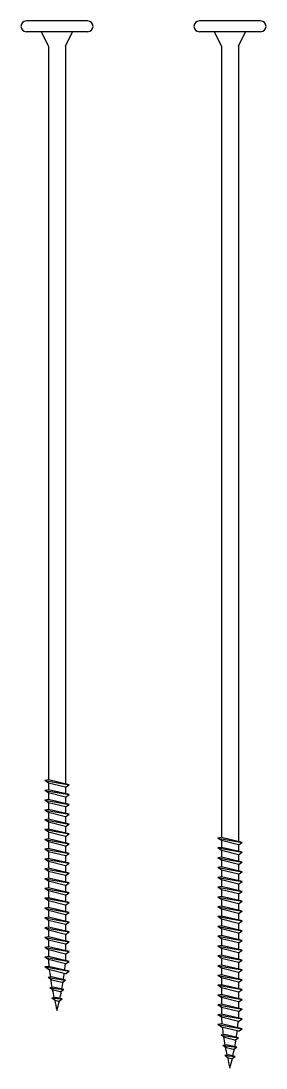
# Model space of a CAD drawing. Header units: inches. Extents: x -2661 to 42767, y -1222 to 9099.
# Drawn here: x 1274.65 to 1276.78, y 1303.44 to 1312.53 of the extents above; entities that cross this region are included whole.
import ezdxf

# ---------------------------------------------------------------- set-up
doc = ezdxf.new("R2010")
doc.units = ezdxf.units.IN
doc.header["$LTSCALE"] = 12
doc.header["$MEASUREMENT"] = 0
doc.layers.add('S-SIMPSON', color=2, linetype='CONTINUOUS')

# ---------------------------------------------------------------- blocks, each defined once
blk = doc.blocks.new('HLGM812')
at = {"layer": 'S-SIMPSON'}
for p, q in [((0.2656, 0.0937), (-0.2656, 0.0937)), ((0.2656, 0), (-0.2656, 0)), ((-0.0741, -0.125), (-0.1331, 0)), ((0.0741, -0.125), (0.1331, 0)), ((-0.0741, -0.125), (-0.0741, -6.4981)), ((0.0741, -0.125), (0.0741, -6.5332)), ((-0.0741, -6.4981), (-0.1048, -6.5036)), ((-0.0741, -6.4981), (-0.1048, -6.5036)), ((-0.0741, -6.4981), (-0.1048, -6.5036)), ((-0.0741, -6.4981), (-0.1048, -6.5036)), ((-0.0741, -6.525), (-0.1048, -6.5036)), ((-0.0741, -6.525), (-0.1048, -6.5036)), ((-0.0741, -6.525), (-0.1048, -6.5036)), ((-0.0741, -6.525), (-0.1048, -6.5036)), ((-0.1048, -6.5036), (0.1048, -6.5405)), ((-0.1048, -6.5036), (0.1048, -6.5405)), ((-0.1048, -6.5036), (0.1048, -6.5405)), ((-0.1048, -6.5036), (0.1048, -6.5405)), ((0.1048, -6.5405), (-0.0741, -6.4981)), ((0.1048, -6.5405), (-0.0741, -6.4981)), ((0.1048, -6.5405), (-0.0741, -6.4981)), ((0.1048, -6.5405), (-0.0741, -6.4981)), ((-0.0741, -6.525), (-0.0741, -6.5833)), ((0.0741, -6.562), (-0.0741, -6.525)), ((0.0741, -6.562), (-0.0741, -6.525)), ((0.0741, -6.562), (-0.0741, -6.525)), ((0.0741, -6.562), (-0.0741, -6.525)), ((0.0741, -6.562), (0.1048, -6.5405)), ((0.0741, -6.562), (0.1048, -6.5405)), ((0.0741, -6.562), (0.1048, -6.5405)), ((0.0741, -6.562), (0.1048, -6.5405)), ((-0.0741, -6.5833), (-0.1048, -6.5887)), ((-0.0741, -6.5833), (-0.1048, -6.5887)), ((-0.0741, -6.5833), (-0.1048, -6.5887)), ((-0.0741, -6.5833), (-0.1048, -6.5887)), ((-0.0741, -6.5833), (-0.1048, -6.5887)), ((-0.0741, -6.6102), (-0.1048, -6.5887)), ((-0.0741, -6.6102), (-0.1048, -6.5887)), ((-0.0741, -6.6102), (-0.1048, -6.5887)), ((-0.0741, -6.6102), (-0.1048, -6.5887)), ((-0.0741, -6.6102), (-0.1048, -6.5887)), ((-0.1048, -6.5887), (0.1048, -6.6257)), ((-0.1048, -6.5887), (0.1048, -6.6257)), ((-0.1048, -6.5887), (0.1048, -6.6257)), ((-0.1048, -6.5887), (0.1048, -6.6257)), ((-0.1048, -6.5887), (0.1048, -6.6257)), ((0.1048, -6.6257), (-0.0741, -6.5833)), ((0.1048, -6.6257), (-0.0741, -6.5833)), ((0.1048, -6.6257), (-0.0741, -6.5833)), ((0.1048, -6.6257), (-0.0741, -6.5833)), ((0.0741, -6.6184), (-0.0741, -6.5833)), ((-0.0741, -6.6102), (-0.0741, -6.6685)), ((0.0741, -6.6472), (-0.0741, -6.6102)), ((0.0741, -6.6472), (-0.0741, -6.6102)), ((0.0741, -6.6472), (-0.0741, -6.6102)), ((0.0741, -6.6472), (-0.0741, -6.6102)), ((0.0741, -6.6472), (-0.0741, -6.6102)), ((0.0741, -6.562), (0.0741, -6.6184)), ((0.0741, -6.6472), (0.1048, -6.6257)), ((0.0741, -6.6472), (0.1048, -6.6257)), ((0.0741, -6.6472), (0.1048, -6.6257)), ((0.0741, -6.6472), (0.1048, -6.6257)), ((0.0741, -6.6472), (0.1048, -6.6257)), ((-0.0741, -6.6685), (-0.1048, -6.6739)), ((-0.0741, -6.6685), (-0.1048, -6.6739)), ((-0.0741, -6.6685), (-0.1048, -6.6739)), ((-0.0741, -6.6685), (-0.1048, -6.6739)), ((-0.0741, -6.6954), (-0.1048, -6.6739)), ((-0.0741, -6.6954), (-0.1048, -6.6739)), ((-0.0741, -6.6954), (-0.1048, -6.6739)), ((-0.0741, -6.6954), (-0.1048, -6.6739)), ((-0.1048, -6.6739), (0.1048, -6.7109)), ((-0.1048, -6.6739), (0.1048, -6.7109)), ((-0.1048, -6.6739), (0.1048, -6.7109)), ((-0.1048, -6.6739), (0.1048, -6.7109)), ((0.1048, -6.7109), (-0.0741, -6.6685)), ((0.1048, -6.7109), (-0.0741, -6.6685)), ((0.1048, -6.7109), (-0.0741, -6.6685)), ((0.1048, -6.7109), (-0.0741, -6.6685)), ((-0.0741, -6.6954), (-0.0741, -6.7537)), ((0.0741, -6.7323), (-0.0741, -6.6954)), ((0.0741, -6.7323), (-0.0741, -6.6954)), ((0.0741, -6.7323), (-0.0741, -6.6954)), ((0.0741, -6.7323), (-0.0741, -6.6954)), ((0.0741, -6.6472), (0.0741, -6.7036)), ((0.0741, -6.7323), (0.1048, -6.7109)), ((0.0741, -6.7323), (0.1048, -6.7109)), ((0.0741, -6.7323), (0.1048, -6.7109)), ((0.0741, -6.7323), (0.1048, -6.7109)), ((-0.0741, -6.7537), (-0.1048, -6.7591)), ((-0.0741, -6.7537), (-0.1048, -6.7591)), ((-0.0741, -6.7537), (-0.1048, -6.7591)), ((-0.0741, -6.7537), (-0.1048, -6.7591)), ((-0.0741, -6.7806), (-0.1048, -6.7591)), ((-0.0741, -6.7806), (-0.1048, -6.7591)), ((-0.0741, -6.7806), (-0.1048, -6.7591)), ((-0.0741, -6.7806), (-0.1048, -6.7591)), ((-0.1048, -6.7591), (0.1048, -6.7961)), ((-0.1048, -6.7591), (0.1048, -6.7961)), ((-0.1048, -6.7591), (0.1048, -6.7961)), ((-0.1048, -6.7591), (0.1048, -6.7961)), ((0.1048, -6.7961), (-0.0741, -6.7537)), ((0.1048, -6.7961), (-0.0741, -6.7537)), ((0.1048, -6.7961), (-0.0741, -6.7537)), ((0.1048, -6.7961), (-0.0741, -6.7537)), ((-0.0741, -6.7806), (-0.0741, -6.8389)), ((0.0741, -6.8175), (-0.0741, -6.7806)), ((0.0741, -6.8175), (-0.0741, -6.7806)), ((0.0741, -6.8175), (-0.0741, -6.7806)), ((0.0741, -6.8175), (-0.0741, -6.7806)), ((0.0741, -6.7323), (0.0741, -6.7888)), ((0.0741, -6.8175), (0.1048, -6.7961)), ((0.0741, -6.8175), (0.1048, -6.7961)), ((0.0741, -6.8175), (0.1048, -6.7961)), ((0.0741, -6.8175), (0.1048, -6.7961)), ((0.0741, -6.8175), (0.0741, -6.874)), ((-0.0741, -6.8389), (-0.1048, -6.8443)), ((-0.0741, -6.8389), (-0.1048, -6.8443)), ((-0.0741, -6.8389), (-0.1048, -6.8443)), ((-0.0741, -6.8389), (-0.1048, -6.8443)), ((-0.0741, -6.8658), (-0.1048, -6.8443)), ((-0.0741, -6.8658), (-0.1048, -6.8443)), ((-0.0741, -6.8658), (-0.1048, -6.8443)), ((-0.0741, -6.8658), (-0.1048, -6.8443)), ((-0.1048, -6.8443), (0.1048, -6.8812)), ((-0.1048, -6.8443), (0.1048, -6.8812)), ((-0.1048, -6.8443), (0.1048, -6.8812)), ((-0.1048, -6.8443), (0.1048, -6.8812)), ((0.1048, -6.8812), (-0.0741, -6.8389)), ((0.1048, -6.8812), (-0.0741, -6.8389)), ((0.1048, -6.8812), (-0.0741, -6.8389)), ((0.1048, -6.8812), (-0.0741, -6.8389)), ((-0.0741, -6.8658), (-0.0741, -6.9241)), ((0.0741, -6.9027), (-0.0741, -6.8658)), ((0.0741, -6.9027), (-0.0741, -6.8658)), ((0.0741, -6.9027), (-0.0741, -6.8658)), ((0.0741, -6.9027), (-0.0741, -6.8658)), ((0.0741, -6.9027), (0.1048, -6.8812)), ((0.0741, -6.9027), (0.1048, -6.8812)), ((0.0741, -6.9027), (0.1048, -6.8812)), ((0.0741, -6.9027), (0.1048, -6.8812)), ((0.0741, -6.9027), (0.0741, -6.9592)), ((-0.0741, -6.9241), (-0.1048, -6.9295)), ((-0.0741, -6.9241), (-0.1048, -6.9295)), ((-0.0741, -6.951), (-0.1048, -6.9295)), ((-0.0741, -6.951), (-0.1048, -6.9295)), ((-0.1048, -6.9295), (0.1048, -6.9664)), ((-0.1048, -6.9295), (0.1048, -6.9664)), ((0.1048, -6.9664), (-0.0741, -6.9241)), ((0.1048, -6.9664), (-0.0741, -6.9241)), ((-0.0741, -6.951), (-0.0741, -7.0093)), ((0.0741, -6.9879), (-0.0741, -6.951)), ((0.0741, -6.9879), (-0.0741, -6.951)), ((0.0741, -6.9879), (0.1048, -6.9664)), ((0.0741, -6.9879), (0.1048, -6.9664)), ((0.0741, -6.9879), (0.0741, -7.0444)), ((-0.0741, -7.0093), (-0.1048, -7.0147)), ((-0.0741, -7.0093), (-0.1048, -7.0147)), ((-0.0741, -7.0361), (-0.1048, -7.0147)), ((-0.0741, -7.0361), (-0.1048, -7.0147)), ((-0.1048, -7.0147), (0.1048, -7.0516)), ((-0.1048, -7.0147), (0.1048, -7.0516)), ((0.1048, -7.0516), (-0.0741, -7.0093)), ((0.1048, -7.0516), (-0.0741, -7.0093)), ((-0.0741, -7.0361), (-0.0741, -7.0944)), ((0.0741, -7.0731), (-0.0741, -7.0361)), ((0.0741, -7.0731), (-0.0741, -7.0361)), ((0.0741, -7.0731), (0.1048, -7.0516)), ((0.0741, -7.0731), (0.1048, -7.0516)), ((0.0741, -7.0731), (0.0741, -7.1295)), ((-0.0741, -7.0944), (-0.1048, -7.0999)), ((-0.0741, -7.1213), (-0.1048, -7.0999)), ((-0.1048, -7.0999), (0.1048, -7.1368)), ((-0.0741, -7.1796), (-0.1048, -7.185)), ((-0.0741, -7.1796), (-0.1048, -7.185)), ((-0.0741, -7.1796), (-0.1048, -7.185)), ((-0.0741, -7.1796), (-0.1048, -7.185)), ((0.1048, -7.1368), (-0.0741, -7.0944)), ((-0.0741, -7.1213), (-0.0741, -7.1796)), ((0.0741, -7.1583), (-0.0741, -7.1213)), ((0.1048, -7.222), (-0.0741, -7.1796)), ((0.1048, -7.222), (-0.0741, -7.1796)), ((0.1048, -7.222), (-0.0741, -7.1796)), ((0.0741, -7.2147), (-0.0741, -7.1796)), ((0.0741, -7.1583), (0.1048, -7.1368)), ((0.0741, -7.1583), (0.0741, -7.2147)), ((-0.0741, -7.2065), (-0.1048, -7.185)), ((-0.0741, -7.2065), (-0.1048, -7.185)), ((-0.0741, -7.2065), (-0.1048, -7.185)), ((-0.0741, -7.2065), (-0.1048, -7.185)), ((-0.1048, -7.185), (0.1048, -7.222)), ((-0.1048, -7.185), (0.1048, -7.222)), ((-0.1048, -7.185), (0.1048, -7.222)), ((-0.1048, -7.185), (0.1048, -7.222)), ((-0.0741, -7.2648), (-0.1048, -7.2702)), ((-0.0741, -7.2648), (-0.1048, -7.2702)), ((-0.0741, -7.2648), (-0.1048, -7.2702)), ((-0.0741, -7.2648), (-0.1048, -7.2702)), ((-0.0741, -7.2917), (-0.1048, -7.2702)), ((-0.0741, -7.2917), (-0.1048, -7.2702)), ((-0.0741, -7.2917), (-0.1048, -7.2702)), ((-0.0741, -7.2917), (-0.1048, -7.2702)), ((-0.1048, -7.2702), (0.1048, -7.3072)), ((-0.1048, -7.2702), (0.1048, -7.3072)), ((-0.1048, -7.2702), (0.1048, -7.3072)), ((-0.1048, -7.2702), (0.1048, -7.3072)), ((-0.0741, -7.2065), (-0.0741, -7.2648)), ((0.0741, -7.2435), (-0.0741, -7.2065)), ((0.0741, -7.2435), (-0.0741, -7.2065)), ((0.0741, -7.2435), (-0.0741, -7.2065)), ((0.0741, -7.2435), (-0.0741, -7.2065)), ((0.1048, -7.3072), (-0.0741, -7.2648)), ((0.1048, -7.3072), (-0.0741, -7.2648)), ((0.1048, -7.3072), (-0.0741, -7.2648)), ((0.1048, -7.3072), (-0.0741, -7.2648)), ((0.0741, -7.2435), (0.1048, -7.222)), ((0.0741, -7.2435), (0.1048, -7.222)), ((0.0741, -7.2435), (0.1048, -7.222)), ((0.0741, -7.2435), (0.1048, -7.222)), ((0.0741, -7.2435), (0.0741, -7.2999)), ((-0.0741, -7.35), (-0.1048, -7.3554)), ((-0.0741, -7.35), (-0.1048, -7.3554)), ((-0.0741, -7.35), (-0.1048, -7.3554)), ((-0.0741, -7.35), (-0.1048, -7.3554)), ((-0.0741, -7.35), (-0.1048, -7.3554)), ((-0.0741, -7.3769), (-0.1048, -7.3554)), ((-0.0741, -7.3769), (-0.1048, -7.3554)), ((-0.0741, -7.3769), (-0.1048, -7.3554)), ((-0.0741, -7.3769), (-0.1048, -7.3554)), ((-0.0741, -7.3769), (-0.1048, -7.3554)), ((-0.1048, -7.3554), (0.1048, -7.3924)), ((-0.1048, -7.3554), (0.1048, -7.3924)), ((-0.1048, -7.3554), (0.1048, -7.3924)), ((-0.1048, -7.3554), (0.1048, -7.3924)), ((-0.1048, -7.3554), (0.1048, -7.3924)), ((-0.0741, -7.2917), (-0.0741, -7.35)), ((0.0741, -7.3286), (-0.0741, -7.2917)), ((0.0741, -7.3286), (-0.0741, -7.2917)), ((0.0741, -7.3286), (-0.0741, -7.2917)), ((0.0741, -7.3286), (-0.0741, -7.2917)), ((0.1048, -7.3924), (-0.0741, -7.35)), ((0.1048, -7.3924), (-0.0741, -7.35)), ((0.1048, -7.3924), (-0.0741, -7.35)), ((0.1048, -7.3924), (-0.0741, -7.35)), ((0.1048, -7.3924), (-0.0741, -7.35)), ((0.0741, -7.3286), (0.1048, -7.3072)), ((0.0741, -7.3286), (0.1048, -7.3072)), ((0.0741, -7.3286), (0.1048, -7.3072)), ((0.0741, -7.3286), (0.1048, -7.3072)), ((0.0741, -7.3286), (0.0741, -7.3851)), ((-0.0741, -7.4352), (-0.1048, -7.4406)), ((-0.0741, -7.4352), (-0.1048, -7.4406)), ((-0.0741, -7.4352), (-0.1048, -7.4406)), ((-0.0741, -7.4352), (-0.1048, -7.4406)), ((-0.0741, -7.4621), (-0.1048, -7.4406)), ((-0.0741, -7.4621), (-0.1048, -7.4406)), ((-0.0741, -7.4621), (-0.1048, -7.4406)), ((-0.0741, -7.4621), (-0.1048, -7.4406)), ((-0.1048, -7.4406), (0.1048, -7.4775)), ((-0.1048, -7.4406), (0.1048, -7.4775)), ((-0.1048, -7.4406), (0.1048, -7.4775)), ((-0.1048, -7.4406), (0.1048, -7.4775)), ((-0.0741, -7.3769), (-0.0741, -7.4352)), ((0.0741, -7.4138), (-0.0741, -7.3769)), ((0.0741, -7.4138), (-0.0741, -7.3769)), ((0.0741, -7.4138), (-0.0741, -7.3769)), ((0.0741, -7.4138), (-0.0741, -7.3769)), ((0.0741, -7.4138), (-0.0741, -7.3769)), ((0.1048, -7.4775), (-0.0741, -7.4352)), ((0.1048, -7.4775), (-0.0741, -7.4352)), ((0.1048, -7.4775), (-0.0741, -7.4352)), ((0.1048, -7.4775), (-0.0741, -7.4352)), ((0.0741, -7.4138), (0.1048, -7.3924)), ((0.0741, -7.4138), (0.1048, -7.3924)), ((0.0741, -7.4138), (0.1048, -7.3924)), ((0.0741, -7.4138), (0.1048, -7.3924)), ((0.0741, -7.4138), (0.1048, -7.3924)), ((0.0741, -7.4138), (0.0741, -7.4703)), ((-0.0741, -7.5204), (-0.1048, -7.5258)), ((-0.0741, -7.5204), (-0.1048, -7.5258)), ((-0.0741, -7.5204), (-0.1048, -7.5258)), ((-0.0741, -7.5204), (-0.1048, -7.5258)), ((-0.0741, -7.5473), (-0.1048, -7.5258)), ((-0.0741, -7.5473), (-0.1048, -7.5258)), ((-0.0741, -7.5473), (-0.1048, -7.5258)), ((-0.0741, -7.5473), (-0.1048, -7.5258)), ((-0.1048, -7.5258), (0.1048, -7.5627)), ((-0.1048, -7.5258), (0.1048, -7.5627)), ((-0.1048, -7.5258), (0.1048, -7.5627)), ((-0.0741, -7.4621), (-0.0741, -7.5204)), ((0.0741, -7.499), (-0.0741, -7.4621)), ((0.0741, -7.499), (-0.0741, -7.4621)), ((0.0741, -7.499), (-0.0741, -7.4621)), ((0.0741, -7.499), (-0.0741, -7.4621)), ((0.1048, -7.5627), (-0.0741, -7.5204)), ((0.1048, -7.5627), (-0.0741, -7.5204)), ((0.1048, -7.5627), (-0.0741, -7.5204)), ((0.1048, -7.5627), (-0.0741, -7.5204)), ((-0.0741, -7.5473), (-0.0741, -7.6056)), ((0.0741, -7.5842), (-0.0741, -7.5473)), ((0.0741, -7.5842), (-0.0741, -7.5473)), ((0.0741, -7.5842), (-0.0741, -7.5473)), ((0.0741, -7.5842), (-0.0741, -7.5473)), ((0.0741, -7.499), (0.1048, -7.4775)), ((0.0741, -7.499), (0.1048, -7.4775)), ((0.0741, -7.499), (0.1048, -7.4775)), ((0.0741, -7.499), (0.1048, -7.4775)), ((0.0741, -7.499), (0.0741, -7.5555)), ((-0.0741, -7.6056), (-0.1048, -7.611)), ((-0.0741, -7.6056), (-0.1048, -7.611)), ((-0.0741, -7.6056), (-0.1048, -7.611)), ((-0.0741, -7.6056), (-0.1048, -7.611)), ((-0.0741, -7.6324), (-0.1048, -7.611)), ((-0.0741, -7.6324), (-0.1048, -7.611)), ((-0.0741, -7.6324), (-0.1048, -7.611)), ((-0.0741, -7.6324), (-0.1048, -7.611)), ((-0.1048, -7.611), (0.1048, -7.6479)), ((-0.1048, -7.611), (0.1048, -7.6479)), ((-0.1048, -7.611), (0.1048, -7.6479)), ((-0.1048, -7.611), (0.1048, -7.6479)), ((0.1048, -7.6479), (-0.0741, -7.6056)), ((0.1048, -7.6479), (-0.0741, -7.6056)), ((0.1048, -7.6479), (-0.0741, -7.6056)), ((0.1048, -7.6479), (-0.0741, -7.6056)), ((-0.0741, -7.6324), (-0.0741, -7.6907)), ((0.0741, -7.6694), (-0.0741, -7.6324)), ((0.0741, -7.6694), (-0.0741, -7.6324)), ((0.0741, -7.6694), (-0.0741, -7.6324)), ((0.0741, -7.6694), (-0.0741, -7.6324)), ((0.0741, -7.5573), (0.1048, -7.5627)), ((0.0741, -7.5842), (0.1048, -7.5627)), ((0.0741, -7.5842), (0.1048, -7.5627)), ((0.0741, -7.5842), (0.1048, -7.5627)), ((0.0741, -7.5842), (0.1048, -7.5627)), ((0.0741, -7.5842), (0.0741, -7.6407)), ((-0.0741, -7.6907), (-0.1048, -7.6961)), ((-0.0741, -7.6907), (-0.1048, -7.6961)), ((-0.0741, -7.7176), (-0.1048, -7.6961)), ((-0.0741, -7.7176), (-0.1048, -7.6961)), ((-0.1048, -7.6961), (0.1048, -7.7331)), ((-0.1048, -7.6961), (0.1048, -7.7331)), ((0.1048, -7.7331), (-0.0741, -7.6907)), ((0.1048, -7.7331), (-0.0741, -7.6907)), ((-0.0741, -7.7176), (-0.0741, -7.7759)), ((0.0741, -7.7546), (-0.0741, -7.7176)), ((0.0741, -7.7546), (-0.0741, -7.7176)), ((0.0741, -7.6694), (0.1048, -7.6479)), ((0.0741, -7.6694), (0.1048, -7.6479)), ((0.0741, -7.6694), (0.1048, -7.6479)), ((0.0741, -7.6694), (0.1048, -7.6479)), ((0.0741, -7.6694), (0.0741, -7.7258)), ((-0.0741, -7.7759), (-0.1048, -7.7813)), ((-0.0741, -7.7759), (-0.1048, -7.7813)), ((-0.0741, -7.8028), (-0.1048, -7.7813)), ((-0.0741, -7.8028), (-0.1048, -7.7813)), ((-0.1048, -7.7813), (0.1048, -7.8183)), ((-0.1048, -7.7813), (0.1048, -7.8183)), ((0.1048, -7.8183), (-0.0741, -7.7759)), ((0.1048, -7.8183), (-0.0741, -7.7759)), ((-0.0741, -7.8028), (-0.0741, -7.8611)), ((0.0741, -7.8398), (-0.0741, -7.8028)), ((0.0741, -7.8398), (-0.0741, -7.8028)), ((0.0741, -7.7546), (0.1048, -7.7331)), ((0.0741, -7.7546), (0.1048, -7.7331)), ((0.0741, -7.7546), (0.0741, -7.811)), ((0.0741, -7.8398), (0.1048, -7.8183)), ((0.0741, -7.8398), (0.1048, -7.8183)), ((-0.0741, -7.8611), (-0.1048, -7.8665)), ((-0.0741, -7.888), (-0.1048, -7.8665)), ((-0.1048, -7.8665), (0.1048, -7.9035)), ((0.1048, -7.9035), (-0.0741, -7.8611)), ((-0.0741, -7.888), (-0.0741, -7.9463)), ((0.0741, -7.9249), (-0.0741, -7.888)), ((0.0741, -7.8398), (0.0741, -7.8962)), ((0.0741, -7.9249), (0.1048, -7.9035)), ((-0.0741, -7.9463), (-0.1048, -7.9517)), ((-0.0741, -7.9732), (-0.1048, -7.9517)), ((-0.1048, -7.9517), (0.1048, -7.9887)), ((0.1048, -7.9887), (-0.0741, -7.9463)), ((-0.0741, -7.9732), (-0.0741, -8.0315)), ((0.0741, -8.0101), (-0.0741, -7.9732)), ((0.0741, -7.9249), (0.0741, -7.9814)), ((0.0741, -8.0101), (0.1048, -7.9887)), ((-0.0741, -8.0315), (-0.1048, -8.0369)), ((-0.0741, -8.0584), (-0.1048, -8.0369)), ((-0.1048, -8.0369), (0.1048, -8.0738)), ((0.1048, -8.0738), (-0.0741, -8.0315)), ((-0.0741, -8.0584), (-0.0741, -8.0741)), ((0.0741, -8.0953), (-0.0741, -8.0584)), ((0.0741, -8.0101), (0.0741, -8.0666)), ((0.0741, -8.0953), (0.1048, -8.0738)), ((-0.0741, -8.1167), (-0.1048, -8.1221)), ((-0.0741, -8.1435), (-0.1048, -8.1221)), ((-0.1048, -8.1221), (0.1048, -8.159)), ((0.1048, -8.159), (-0.0741, -8.1167)), ((0.0741, -8.1805), (-0.0741, -8.1435)), ((0.0741, -8.1805), (0.1048, -8.159)), ((-0.0451, -8.2087), (-0.0766, -8.2143)), ((-0.046, -8.2357), (-0.0766, -8.2143)), ((-0.0766, -8.2143), (0.0724, -8.2365)), ((0.0422, -8.2577), (-0.046, -8.2357)), ((0.0724, -8.2365), (-0.0451, -8.2087)), ((0.0422, -8.2577), (0.0724, -8.2365)), ((-0.0292, -8.2977), (-0.0612, -8.3033)), ((-0.0305, -8.3248), (-0.0612, -8.3033)), ((-0.0611, -8.3033), (0.0581, -8.3183)), ((0.0281, -8.3394), (-0.0305, -8.3248)), ((0.0581, -8.3183), (-0.0292, -8.2977)), ((0.0281, -8.3394), (0.0581, -8.3183)), ((-0.0136, -8.3866), (-0.0457, -8.3923)), ((-0.015, -8.4138), (-0.0457, -8.3923)), ((-0.0457, -8.3923), (0.0437, -8.4)), ((0.0138, -8.421), (-0.015, -8.4138)), ((0.0437, -8.4), (-0.0136, -8.3866)), ((0.0137, -8.421), (0.0437, -8.4))]:
    blk.add_line(p, q, dxfattribs=at)
for centre, radius, start, end in [((-0.2656, 0.0469), 0.0469, 90, 270), ((0.2656, 0.0469), 0.0469, 270, 90), ((2.4522, -7.8539), 2.5359, 184.98082, 185.97001), ((2.4522, -7.8539), 2.5359, 186.59948, 188.09638), ((-2.4522, -7.8539), 2.5359, 351.41425, 352.66392), ((-2.4522, -7.8539), 2.5359, 353.29642, 354.54806), ((2.4522, -7.8539), 2.5359, 188.50289, 190.13887), ((-2.4522, -7.8539), 2.5359, 349.53719, 351.00276), ((2.4522, -7.8539), 2.5359, 190.53273, 192.17977), ((-2.4522, -7.8539), 2.5359, 347.66447, 349.1255), ((2.4522, -7.8539), 2.5359, 192.63682, 194.76047), ((-2.4522, -7.8539), 2.5359, 345.23953, 347.18825)]:
    blk.add_arc(centre, radius, start, end, dxfattribs=at)
blk = doc.blocks.new('HLGM009')
at = {"layer": 'S-SIMPSON'}
for p, q in [((0.2656, 0.0937), (-0.2656, 0.0937)), ((0.2656, 0), (-0.2656, 0)), ((-0.0741, -0.125), (-0.1331, 0)), ((0.0741, -0.125), (0.1331, 0)), ((-0.0741, -0.125), (-0.0741, -6.9981)), ((0.0741, -0.125), (0.0741, -7.0332)), ((-0.0741, -6.9981), (-0.1048, -7.0036)), ((-0.0741, -6.9981), (-0.1048, -7.0036)), ((-0.0741, -6.9981), (-0.1048, -7.0036)), ((-0.0741, -6.9981), (-0.1048, -7.0036)), ((0.1048, -7.0405), (-0.0741, -6.9981)), ((0.1048, -7.0405), (-0.0741, -6.9981)), ((0.1048, -7.0405), (-0.0741, -6.9981)), ((0.1048, -7.0405), (-0.0741, -6.9981)), ((-0.0741, -7.025), (-0.1048, -7.0036)), ((-0.0741, -7.025), (-0.1048, -7.0036)), ((-0.0741, -7.025), (-0.1048, -7.0036)), ((-0.0741, -7.025), (-0.1048, -7.0036)), ((-0.1048, -7.0036), (0.1048, -7.0405)), ((-0.1048, -7.0036), (0.1048, -7.0405)), ((-0.1048, -7.0036), (0.1048, -7.0405)), ((-0.1048, -7.0036), (0.1048, -7.0405)), ((-0.0741, -7.0833), (-0.1048, -7.0887)), ((-0.0741, -7.0833), (-0.1048, -7.0887)), ((-0.0741, -7.0833), (-0.1048, -7.0887)), ((-0.0741, -7.0833), (-0.1048, -7.0887)), ((-0.0741, -7.0833), (-0.1048, -7.0887)), ((-0.0741, -7.1102), (-0.1048, -7.0887)), ((-0.0741, -7.1102), (-0.1048, -7.0887)), ((-0.0741, -7.1102), (-0.1048, -7.0887)), ((-0.0741, -7.1102), (-0.1048, -7.0887)), ((-0.0741, -7.1102), (-0.1048, -7.0887)), ((-0.1048, -7.0887), (0.1048, -7.1257)), ((-0.1048, -7.0887), (0.1048, -7.1257)), ((-0.1048, -7.0887), (0.1048, -7.1257)), ((-0.1048, -7.0887), (0.1048, -7.1257)), ((-0.1048, -7.0887), (0.1048, -7.1257)), ((-0.0741, -7.025), (-0.0741, -7.0833)), ((0.0741, -7.062), (-0.0741, -7.025)), ((0.0741, -7.062), (-0.0741, -7.025)), ((0.0741, -7.062), (-0.0741, -7.025)), ((0.0741, -7.062), (-0.0741, -7.025)), ((0.1048, -7.1257), (-0.0741, -7.0833)), ((0.1048, -7.1257), (-0.0741, -7.0833)), ((0.1048, -7.1257), (-0.0741, -7.0833)), ((0.1048, -7.1257), (-0.0741, -7.0833)), ((0.0741, -7.1184), (-0.0741, -7.0833)), ((0.0741, -7.062), (0.1048, -7.0405)), ((0.0741, -7.062), (0.1048, -7.0405)), ((0.0741, -7.062), (0.1048, -7.0405)), ((0.0741, -7.062), (0.1048, -7.0405)), ((0.0741, -7.062), (0.0741, -7.1184)), ((-0.0741, -7.1685), (-0.1048, -7.1739)), ((-0.0741, -7.1685), (-0.1048, -7.1739)), ((-0.0741, -7.1685), (-0.1048, -7.1739)), ((-0.0741, -7.1685), (-0.1048, -7.1739)), ((-0.0741, -7.1954), (-0.1048, -7.1739)), ((-0.0741, -7.1954), (-0.1048, -7.1739)), ((-0.0741, -7.1954), (-0.1048, -7.1739)), ((-0.0741, -7.1954), (-0.1048, -7.1739)), ((-0.1048, -7.1739), (0.1048, -7.2109)), ((-0.1048, -7.1739), (0.1048, -7.2109)), ((-0.1048, -7.1739), (0.1048, -7.2109)), ((-0.1048, -7.1739), (0.1048, -7.2109)), ((-0.0741, -7.1102), (-0.0741, -7.1685)), ((0.0741, -7.1472), (-0.0741, -7.1102)), ((0.0741, -7.1472), (-0.0741, -7.1102)), ((0.0741, -7.1472), (-0.0741, -7.1102)), ((0.0741, -7.1472), (-0.0741, -7.1102)), ((0.0741, -7.1472), (-0.0741, -7.1102)), ((0.1048, -7.2109), (-0.0741, -7.1685)), ((0.1048, -7.2109), (-0.0741, -7.1685)), ((0.1048, -7.2109), (-0.0741, -7.1685)), ((0.1048, -7.2109), (-0.0741, -7.1685)), ((0.0741, -7.1472), (0.1048, -7.1257)), ((0.0741, -7.1472), (0.1048, -7.1257)), ((0.0741, -7.1472), (0.1048, -7.1257)), ((0.0741, -7.1472), (0.1048, -7.1257)), ((0.0741, -7.1472), (0.1048, -7.1257)), ((0.0741, -7.1472), (0.0741, -7.2036)), ((-0.0741, -7.2537), (-0.1048, -7.2591)), ((-0.0741, -7.2537), (-0.1048, -7.2591)), ((-0.0741, -7.2537), (-0.1048, -7.2591)), ((-0.0741, -7.2537), (-0.1048, -7.2591)), ((-0.0741, -7.2806), (-0.1048, -7.2591)), ((-0.0741, -7.2806), (-0.1048, -7.2591)), ((-0.0741, -7.2806), (-0.1048, -7.2591)), ((-0.0741, -7.2806), (-0.1048, -7.2591)), ((-0.1048, -7.2591), (0.1048, -7.2961)), ((-0.1048, -7.2591), (0.1048, -7.2961)), ((-0.1048, -7.2591), (0.1048, -7.2961)), ((-0.1048, -7.2591), (0.1048, -7.2961)), ((-0.0741, -7.1954), (-0.0741, -7.2537)), ((0.0741, -7.2323), (-0.0741, -7.1954)), ((0.0741, -7.2323), (-0.0741, -7.1954)), ((0.0741, -7.2323), (-0.0741, -7.1954)), ((0.0741, -7.2323), (-0.0741, -7.1954)), ((0.1048, -7.2961), (-0.0741, -7.2537)), ((0.1048, -7.2961), (-0.0741, -7.2537)), ((0.1048, -7.2961), (-0.0741, -7.2537)), ((0.1048, -7.2961), (-0.0741, -7.2537)), ((0.0741, -7.2323), (0.1048, -7.2109)), ((0.0741, -7.2323), (0.1048, -7.2109)), ((0.0741, -7.2323), (0.1048, -7.2109)), ((0.0741, -7.2323), (0.1048, -7.2109)), ((0.0741, -7.2323), (0.0741, -7.2888)), ((-0.0741, -7.3389), (-0.1048, -7.3443)), ((-0.0741, -7.3389), (-0.1048, -7.3443)), ((-0.0741, -7.3389), (-0.1048, -7.3443)), ((-0.0741, -7.3389), (-0.1048, -7.3443)), ((-0.0741, -7.3658), (-0.1048, -7.3443)), ((-0.0741, -7.3658), (-0.1048, -7.3443)), ((-0.0741, -7.3658), (-0.1048, -7.3443)), ((-0.0741, -7.3658), (-0.1048, -7.3443)), ((-0.1048, -7.3443), (0.1048, -7.3812)), ((-0.1048, -7.3443), (0.1048, -7.3812)), ((-0.1048, -7.3443), (0.1048, -7.3812)), ((-0.1048, -7.3443), (0.1048, -7.3812)), ((-0.0741, -7.2806), (-0.0741, -7.3389)), ((0.0741, -7.3175), (-0.0741, -7.2806)), ((0.0741, -7.3175), (-0.0741, -7.2806)), ((0.0741, -7.3175), (-0.0741, -7.2806)), ((0.0741, -7.3175), (-0.0741, -7.2806)), ((0.1048, -7.3812), (-0.0741, -7.3389)), ((0.1048, -7.3812), (-0.0741, -7.3389)), ((0.1048, -7.3812), (-0.0741, -7.3389)), ((0.1048, -7.3812), (-0.0741, -7.3389)), ((-0.0741, -7.3658), (-0.0741, -7.4241)), ((0.0741, -7.4027), (-0.0741, -7.3658)), ((0.0741, -7.4027), (-0.0741, -7.3658)), ((0.0741, -7.4027), (-0.0741, -7.3658)), ((0.0741, -7.4027), (-0.0741, -7.3658)), ((0.0741, -7.3175), (0.1048, -7.2961)), ((0.0741, -7.3175), (0.1048, -7.2961)), ((0.0741, -7.3175), (0.1048, -7.2961)), ((0.0741, -7.3175), (0.1048, -7.2961)), ((0.0741, -7.3175), (0.0741, -7.374)), ((-0.0741, -7.4241), (-0.1048, -7.4295)), ((-0.0741, -7.4241), (-0.1048, -7.4295)), ((-0.0741, -7.451), (-0.1048, -7.4295)), ((-0.0741, -7.451), (-0.1048, -7.4295)), ((-0.1048, -7.4295), (0.1048, -7.4664)), ((-0.1048, -7.4295), (0.1048, -7.4664)), ((0.1048, -7.4664), (-0.0741, -7.4241)), ((0.1048, -7.4664), (-0.0741, -7.4241)), ((-0.0741, -7.451), (-0.0741, -7.5093)), ((0.0741, -7.4879), (-0.0741, -7.451)), ((0.0741, -7.4879), (-0.0741, -7.451)), ((0.0741, -7.4027), (0.1048, -7.3812)), ((0.0741, -7.4027), (0.1048, -7.3812)), ((0.0741, -7.4027), (0.1048, -7.3812)), ((0.0741, -7.4027), (0.1048, -7.3812)), ((0.0741, -7.4027), (0.0741, -7.4592)), ((-0.0741, -7.5093), (-0.1048, -7.5147)), ((-0.0741, -7.5093), (-0.1048, -7.5147)), ((-0.0741, -7.5361), (-0.1048, -7.5147)), ((-0.0741, -7.5361), (-0.1048, -7.5147)), ((-0.1048, -7.5147), (0.1048, -7.5516)), ((-0.1048, -7.5147), (0.1048, -7.5516)), ((0.1048, -7.5516), (-0.0741, -7.5093)), ((0.1048, -7.5516), (-0.0741, -7.5093)), ((-0.0741, -7.5361), (-0.0741, -7.5944)), ((0.0741, -7.5731), (-0.0741, -7.5361)), ((0.0741, -7.5731), (-0.0741, -7.5361)), ((0.0741, -7.4879), (0.1048, -7.4664)), ((0.0741, -7.4879), (0.1048, -7.4664)), ((0.0741, -7.4879), (0.0741, -7.5444)), ((-0.0741, -7.5944), (-0.1048, -7.5999)), ((-0.0741, -7.6213), (-0.1048, -7.5999)), ((-0.1048, -7.5999), (0.1048, -7.6368)), ((0.1048, -7.6368), (-0.0741, -7.5944)), ((-0.0741, -7.6213), (-0.0741, -7.6796)), ((0.0741, -7.6583), (-0.0741, -7.6213)), ((0.0741, -7.5731), (0.1048, -7.5516)), ((0.0741, -7.5731), (0.1048, -7.5516)), ((0.0741, -7.5731), (0.0741, -7.6295)), ((0.0741, -7.6583), (0.1048, -7.6368)), ((-0.0741, -7.6796), (-0.1048, -7.685)), ((-0.0741, -7.6796), (-0.1048, -7.685)), ((-0.0741, -7.6796), (-0.1048, -7.685)), ((-0.0741, -7.6796), (-0.1048, -7.685)), ((-0.0741, -7.7065), (-0.1048, -7.685)), ((-0.0741, -7.7065), (-0.1048, -7.685)), ((-0.0741, -7.7065), (-0.1048, -7.685)), ((-0.0741, -7.7065), (-0.1048, -7.685)), ((-0.1048, -7.685), (0.1048, -7.722)), ((-0.1048, -7.685), (0.1048, -7.722)), ((-0.1048, -7.685), (0.1048, -7.722)), ((-0.1048, -7.685), (0.1048, -7.722)), ((0.1048, -7.722), (-0.0741, -7.6796)), ((0.1048, -7.722), (-0.0741, -7.6796)), ((0.1048, -7.722), (-0.0741, -7.6796)), ((0.0741, -7.7147), (-0.0741, -7.6796)), ((-0.0741, -7.7065), (-0.0741, -7.7648)), ((0.0741, -7.7435), (-0.0741, -7.7065)), ((0.0741, -7.7435), (-0.0741, -7.7065)), ((0.0741, -7.7435), (-0.0741, -7.7065)), ((0.0741, -7.7435), (-0.0741, -7.7065)), ((0.0741, -7.6583), (0.0741, -7.7147)), ((0.0741, -7.7435), (0.1048, -7.722)), ((0.0741, -7.7435), (0.1048, -7.722)), ((0.0741, -7.7435), (0.1048, -7.722)), ((0.0741, -7.7435), (0.1048, -7.722)), ((-0.0741, -7.7648), (-0.1048, -7.7702)), ((-0.0741, -7.7648), (-0.1048, -7.7702)), ((-0.0741, -7.7648), (-0.1048, -7.7702)), ((-0.0741, -7.7648), (-0.1048, -7.7702)), ((-0.0741, -7.7917), (-0.1048, -7.7702)), ((-0.0741, -7.7917), (-0.1048, -7.7702)), ((-0.0741, -7.7917), (-0.1048, -7.7702)), ((-0.0741, -7.7917), (-0.1048, -7.7702)), ((-0.1048, -7.7702), (0.1048, -7.8072)), ((-0.1048, -7.7702), (0.1048, -7.8072)), ((-0.1048, -7.7702), (0.1048, -7.8072)), ((-0.1048, -7.7702), (0.1048, -7.8072)), ((0.1048, -7.8072), (-0.0741, -7.7648)), ((0.1048, -7.8072), (-0.0741, -7.7648)), ((0.1048, -7.8072), (-0.0741, -7.7648)), ((0.1048, -7.8072), (-0.0741, -7.7648)), ((-0.0741, -7.7917), (-0.0741, -7.85)), ((0.0741, -7.8286), (-0.0741, -7.7917)), ((0.0741, -7.8286), (-0.0741, -7.7917)), ((0.0741, -7.8286), (-0.0741, -7.7917)), ((0.0741, -7.8286), (-0.0741, -7.7917)), ((0.0741, -7.7435), (0.0741, -7.7999)), ((0.0741, -7.8286), (0.1048, -7.8072)), ((0.0741, -7.8286), (0.1048, -7.8072)), ((0.0741, -7.8286), (0.1048, -7.8072)), ((0.0741, -7.8286), (0.1048, -7.8072)), ((-0.0741, -7.85), (-0.1048, -7.8554)), ((-0.0741, -7.85), (-0.1048, -7.8554)), ((-0.0741, -7.85), (-0.1048, -7.8554)), ((-0.0741, -7.85), (-0.1048, -7.8554)), ((-0.0741, -7.85), (-0.1048, -7.8554)), ((-0.0741, -7.8769), (-0.1048, -7.8554)), ((-0.0741, -7.8769), (-0.1048, -7.8554)), ((-0.0741, -7.8769), (-0.1048, -7.8554)), ((-0.0741, -7.8769), (-0.1048, -7.8554)), ((-0.0741, -7.8769), (-0.1048, -7.8554)), ((-0.1048, -7.8554), (0.1048, -7.8924)), ((-0.1048, -7.8554), (0.1048, -7.8924)), ((-0.1048, -7.8554), (0.1048, -7.8924)), ((-0.1048, -7.8554), (0.1048, -7.8924)), ((-0.1048, -7.8554), (0.1048, -7.8924)), ((0.1048, -7.8924), (-0.0741, -7.85)), ((0.1048, -7.8924), (-0.0741, -7.85)), ((0.1048, -7.8924), (-0.0741, -7.85)), ((0.1048, -7.8924), (-0.0741, -7.85)), ((0.1048, -7.8924), (-0.0741, -7.85)), ((-0.0741, -7.8769), (-0.0741, -7.9352)), ((0.0741, -7.9138), (-0.0741, -7.8769)), ((0.0741, -7.9138), (-0.0741, -7.8769)), ((0.0741, -7.9138), (-0.0741, -7.8769)), ((0.0741, -7.9138), (-0.0741, -7.8769)), ((0.0741, -7.9138), (-0.0741, -7.8769)), ((0.0741, -7.8286), (0.0741, -7.8851)), ((0.0741, -7.9138), (0.1048, -7.8924)), ((0.0741, -7.9138), (0.1048, -7.8924)), ((0.0741, -7.9138), (0.1048, -7.8924)), ((0.0741, -7.9138), (0.1048, -7.8924)), ((0.0741, -7.9138), (0.1048, -7.8924)), ((-0.0741, -7.9352), (-0.1048, -7.9406)), ((-0.0741, -7.9352), (-0.1048, -7.9406)), ((-0.0741, -7.9352), (-0.1048, -7.9406)), ((-0.0741, -7.9352), (-0.1048, -7.9406)), ((-0.0741, -7.9621), (-0.1048, -7.9406)), ((-0.0741, -7.9621), (-0.1048, -7.9406)), ((-0.0741, -7.9621), (-0.1048, -7.9406)), ((-0.0741, -7.9621), (-0.1048, -7.9406)), ((-0.1048, -7.9406), (0.1048, -7.9775)), ((-0.1048, -7.9406), (0.1048, -7.9775)), ((-0.1048, -7.9406), (0.1048, -7.9775)), ((-0.1048, -7.9406), (0.1048, -7.9775)), ((0.1048, -7.9775), (-0.0741, -7.9352)), ((0.1048, -7.9775), (-0.0741, -7.9352)), ((0.1048, -7.9775), (-0.0741, -7.9352)), ((0.1048, -7.9775), (-0.0741, -7.9352)), ((-0.0741, -7.9621), (-0.0741, -8.0204)), ((0.0741, -7.999), (-0.0741, -7.9621)), ((0.0741, -7.999), (-0.0741, -7.9621)), ((0.0741, -7.999), (-0.0741, -7.9621)), ((0.0741, -7.999), (-0.0741, -7.9621)), ((0.0741, -7.9138), (0.0741, -7.9703)), ((0.0741, -7.999), (0.1048, -7.9775)), ((0.0741, -7.999), (0.1048, -7.9775)), ((0.0741, -7.999), (0.1048, -7.9775)), ((0.0741, -7.999), (0.1048, -7.9775)), ((0.0741, -7.999), (0.0741, -8.0555)), ((-0.0741, -8.0204), (-0.1048, -8.0258)), ((-0.0741, -8.0204), (-0.1048, -8.0258)), ((-0.0741, -8.0204), (-0.1048, -8.0258)), ((-0.0741, -8.0204), (-0.1048, -8.0258)), ((-0.0741, -8.0473), (-0.1048, -8.0258)), ((-0.0741, -8.0473), (-0.1048, -8.0258)), ((-0.0741, -8.0473), (-0.1048, -8.0258)), ((-0.0741, -8.0473), (-0.1048, -8.0258)), ((-0.1048, -8.0258), (0.1048, -8.0627)), ((-0.1048, -8.0258), (0.1048, -8.0627)), ((-0.1048, -8.0258), (0.1048, -8.0627)), ((0.1048, -8.0627), (-0.0741, -8.0204)), ((0.1048, -8.0627), (-0.0741, -8.0204)), ((0.1048, -8.0627), (-0.0741, -8.0204)), ((0.1048, -8.0627), (-0.0741, -8.0204)), ((-0.0741, -8.0473), (-0.0741, -8.1056)), ((0.0741, -8.0842), (-0.0741, -8.0473)), ((0.0741, -8.0842), (-0.0741, -8.0473)), ((0.0741, -8.0842), (-0.0741, -8.0473)), ((0.0741, -8.0842), (-0.0741, -8.0473)), ((0.0741, -8.0573), (0.1048, -8.0627)), ((0.0741, -8.0842), (0.1048, -8.0627)), ((0.0741, -8.0842), (0.1048, -8.0627)), ((0.0741, -8.0842), (0.1048, -8.0627)), ((0.0741, -8.0842), (0.1048, -8.0627)), ((0.0741, -8.0842), (0.0741, -8.1407)), ((-0.0741, -8.1056), (-0.1048, -8.111)), ((-0.0741, -8.1056), (-0.1048, -8.111)), ((-0.0741, -8.1056), (-0.1048, -8.111)), ((-0.0741, -8.1056), (-0.1048, -8.111)), ((-0.0741, -8.1324), (-0.1048, -8.111)), ((-0.0741, -8.1324), (-0.1048, -8.111)), ((-0.0741, -8.1324), (-0.1048, -8.111)), ((-0.0741, -8.1324), (-0.1048, -8.111)), ((-0.1048, -8.111), (0.1048, -8.1479)), ((-0.1048, -8.111), (0.1048, -8.1479)), ((-0.1048, -8.111), (0.1048, -8.1479)), ((-0.1048, -8.111), (0.1048, -8.1479)), ((0.1048, -8.1479), (-0.0741, -8.1056)), ((0.1048, -8.1479), (-0.0741, -8.1056)), ((0.1048, -8.1479), (-0.0741, -8.1056)), ((0.1048, -8.1479), (-0.0741, -8.1056)), ((-0.0741, -8.1324), (-0.0741, -8.1907)), ((0.0741, -8.1694), (-0.0741, -8.1324)), ((0.0741, -8.1694), (-0.0741, -8.1324)), ((0.0741, -8.1694), (-0.0741, -8.1324)), ((0.0741, -8.1694), (-0.0741, -8.1324)), ((0.0741, -8.1694), (0.1048, -8.1479)), ((0.0741, -8.1694), (0.1048, -8.1479)), ((0.0741, -8.1694), (0.1048, -8.1479)), ((0.0741, -8.1694), (0.1048, -8.1479)), ((0.0741, -8.1694), (0.0741, -8.2258)), ((-0.0741, -8.1907), (-0.1048, -8.1961)), ((-0.0741, -8.1907), (-0.1048, -8.1961)), ((-0.0741, -8.2176), (-0.1048, -8.1961)), ((-0.0741, -8.2176), (-0.1048, -8.1961)), ((-0.1048, -8.1961), (0.1048, -8.2331)), ((-0.1048, -8.1961), (0.1048, -8.2331)), ((0.1048, -8.2331), (-0.0741, -8.1907)), ((0.1048, -8.2331), (-0.0741, -8.1907)), ((-0.0741, -8.2176), (-0.0741, -8.2759)), ((0.0741, -8.2546), (-0.0741, -8.2176)), ((0.0741, -8.2546), (-0.0741, -8.2176)), ((0.0741, -8.2546), (0.1048, -8.2331)), ((0.0741, -8.2546), (0.1048, -8.2331)), ((0.0741, -8.2546), (0.0741, -8.311)), ((-0.0741, -8.2759), (-0.1048, -8.2813)), ((-0.0741, -8.2759), (-0.1048, -8.2813)), ((-0.0741, -8.3028), (-0.1048, -8.2813)), ((-0.0741, -8.3028), (-0.1048, -8.2813)), ((-0.1048, -8.2813), (0.1048, -8.3183)), ((-0.1048, -8.2813), (0.1048, -8.3183)), ((-0.0741, -8.3611), (-0.1048, -8.3665)), ((0.1048, -8.3183), (-0.0741, -8.2759)), ((0.1048, -8.3183), (-0.0741, -8.2759)), ((-0.0741, -8.3028), (-0.0741, -8.3611)), ((0.0741, -8.3398), (-0.0741, -8.3028)), ((0.0741, -8.3398), (-0.0741, -8.3028)), ((0.1048, -8.4035), (-0.0741, -8.3611)), ((0.0741, -8.3398), (0.1048, -8.3183)), ((0.0741, -8.3398), (0.1048, -8.3183)), ((0.0741, -8.3398), (0.0741, -8.3962)), ((-0.0741, -8.388), (-0.1048, -8.3665)), ((-0.1048, -8.3665), (0.1048, -8.4035)), ((-0.0741, -8.4463), (-0.1048, -8.4517)), ((-0.0741, -8.4732), (-0.1048, -8.4517)), ((-0.1048, -8.4517), (0.1048, -8.4887)), ((-0.0741, -8.388), (-0.0741, -8.4463)), ((0.0741, -8.4249), (-0.0741, -8.388)), ((0.1048, -8.4887), (-0.0741, -8.4463)), ((0.0741, -8.4249), (0.1048, -8.4035)), ((0.0741, -8.4249), (0.0741, -8.4814)), ((-0.0741, -8.5315), (-0.1048, -8.5369)), ((-0.0741, -8.5584), (-0.1048, -8.5369)), ((-0.1048, -8.5369), (0.1048, -8.5738)), ((-0.0741, -8.4732), (-0.0741, -8.5315)), ((0.0741, -8.5101), (-0.0741, -8.4732)), ((0.1048, -8.5738), (-0.0741, -8.5315)), ((0.0741, -8.5101), (0.1048, -8.4887)), ((0.0741, -8.5101), (0.0741, -8.5666)), ((-0.0741, -8.6167), (-0.1048, -8.6221)), ((-0.0741, -8.6435), (-0.1048, -8.6221)), ((-0.1048, -8.6221), (0.1048, -8.659)), ((-0.0741, -8.5584), (-0.0741, -8.5741)), ((0.0741, -8.5953), (-0.0741, -8.5584)), ((0.1048, -8.659), (-0.0741, -8.6167)), ((0.0741, -8.5953), (0.1048, -8.5738)), ((-0.0451, -8.7087), (-0.0766, -8.7143)), ((-0.046, -8.7357), (-0.0766, -8.7143)), ((-0.0766, -8.7143), (0.0724, -8.7365)), ((0.0741, -8.6805), (-0.0741, -8.6435)), ((0.0724, -8.7365), (-0.0451, -8.7087)), ((0.0741, -8.6805), (0.1048, -8.659)), ((-0.0292, -8.7977), (-0.0612, -8.8033)), ((-0.0305, -8.8248), (-0.0612, -8.8033)), ((-0.0611, -8.8033), (0.0581, -8.8183)), ((0.0422, -8.7577), (-0.046, -8.7357)), ((0.0581, -8.8183), (-0.0292, -8.7977)), ((0.0281, -8.8394), (0.0581, -8.8183)), ((0.0422, -8.7577), (0.0724, -8.7365)), ((-0.0136, -8.8866), (-0.0457, -8.8923)), ((-0.015, -8.9138), (-0.0457, -8.8923)), ((-0.0457, -8.8923), (0.0437, -8.9)), ((0.0281, -8.8394), (-0.0305, -8.8248)), ((0.0437, -8.9), (-0.0136, -8.8866)), ((0.0137, -8.921), (0.0437, -8.9)), ((0.0138, -8.921), (-0.015, -8.9138))]:
    blk.add_line(p, q, dxfattribs=at)
for centre, radius, start, end in [((-0.2656, 0.0469), 0.0469, 90, 270), ((0.2656, 0.0469), 0.0469, 270, 90), ((2.4522, -8.3539), 2.5359, 184.98082, 185.97001), ((-2.4522, -8.3539), 2.5359, 353.29642, 354.54806), ((2.4522, -8.3539), 2.5359, 186.59948, 188.09638), ((2.4522, -8.3539), 2.5359, 188.50289, 190.13887), ((-2.4522, -8.3539), 2.5359, 351.41425, 352.66392), ((2.4522, -8.3539), 2.5359, 190.53273, 192.17977), ((-2.4522, -8.3539), 2.5359, 349.53719, 351.00276), ((2.4522, -8.3539), 2.5359, 192.63682, 194.76047), ((-2.4522, -8.3539), 2.5359, 347.66447, 349.1255), ((-2.4522, -8.3539), 2.5359, 345.23953, 347.18825)]:
    blk.add_arc(centre, radius, start, end, dxfattribs=at)

msp = doc.modelspace()

# ---------------------------------------------------------------- block references
at = {"layer": 'S-SIMPSON'}
for name, p in [('HLGM812', (1274.96478, 1312.43746)), ('HLGM009', (1276.46478, 1312.43746))]:
    msp.add_blockref(name, p, dxfattribs=at)

doc.saveas('drawing.dxf')
